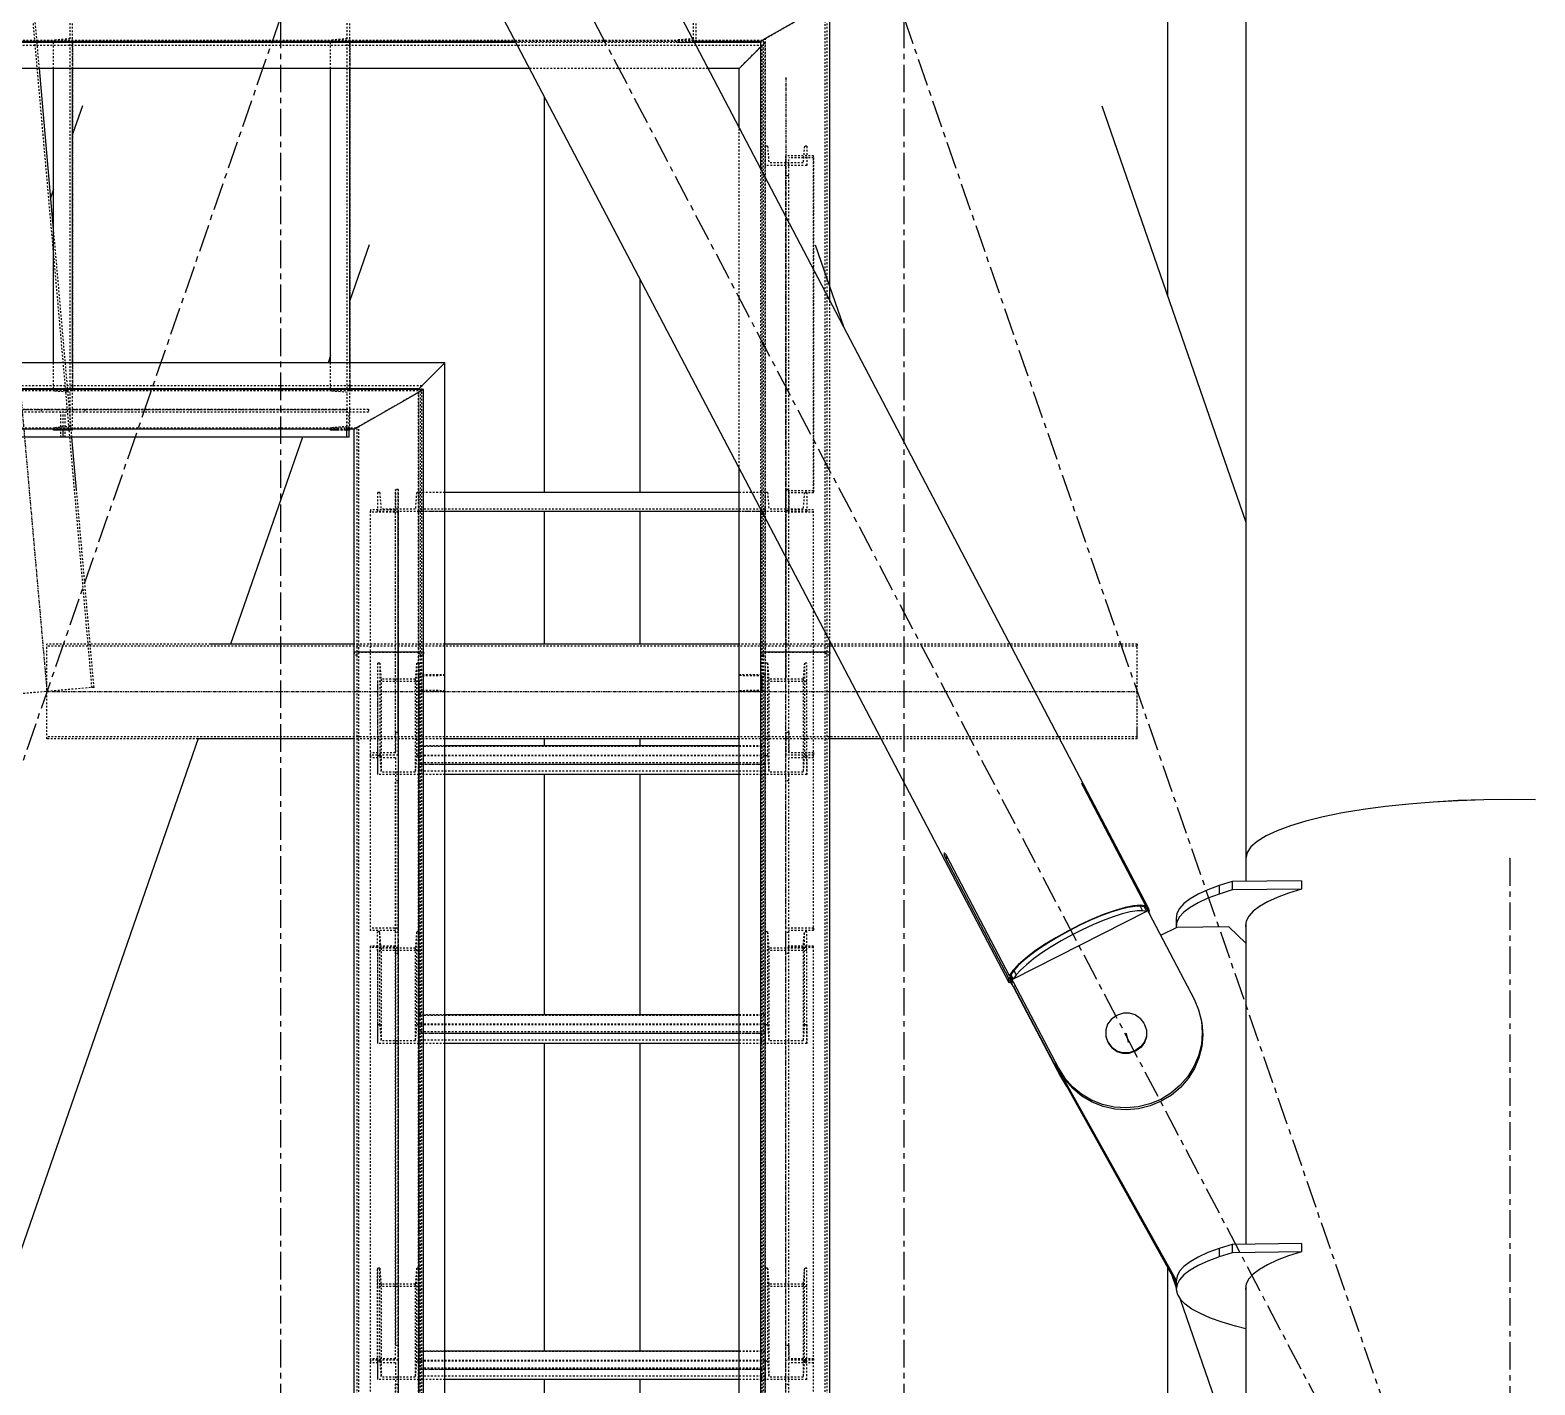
# Model space of a CAD drawing. Header units: millimetres. Extents: x 5143 to 30813, y 232 to 21408.
# Drawn here: x 11942.7 to 12377.2, y 19130.7 to 19522 of the extents above; entities that cross this region are included whole.
import ezdxf

# ---------------------------------------------------------------- set-up
doc = ezdxf.new("R2010")
doc.units = ezdxf.units.MM
doc.header["$LTSCALE"] = 0.25
for name, pattern in [('CENTER', [50.8, 31.75, -6.35, 6.35, -6.35]), ('XKITLINE00', [0]), ('XKITLINE02', [4, 2, -2]), ('XKITLINE03', [6, 3, -1, 1, -1])]:
    doc.linetypes.add(name, pattern=pattern)

msp = doc.modelspace()

# ---------------------------------------------------------------- linework, layer by layer
at = {"color": 8, "linetype": 'CENTER'}
for p, q in [((12015, 20197.81), (12015, 18543.85)), ((12195, 20197.81), (12195, 18543.85)), ((11840, 20030.97), (12370, 19020.27)), ((12015, 19525.62), (11840, 19020.27)), ((12195, 19525.62), (12370, 19020.27)), ((12370, 19282.77), (12370, 17654.86)), ((12259.23, 19232.18), (12259.8, 19229.73))]:
    msp.add_line(p, q, dxfattribs=at)
at = {"color": 8, "linetype": 'XKITLINE00'}
for p, q in [((12293.8, 19986.9), (12293.8, 19282.77)), ((12003.55, 19768.24), (12265.61, 19268.5)), ((11963.29, 19746.68), (12225.35, 19246.95)), ((12271.2, 19606.15), (12271.2, 19445.14)), ((12091.2, 19502.78), (12091.2, 19388.45)), ((11957.84, 19500.12), (11955.02, 19492)), ((12252.15, 19500.12), (12293.8, 19379.87)), ((11949.52, 19476.11), (11948.7, 19473.73)), ((12040.61, 19460.04), (12035.02, 19443.9)), ((12169.38, 19460.04), (12177.57, 19436.4)), ((12118.8, 19450.14), (12118.8, 19388.45)), ((12029.52, 19428.02), (12028.81, 19425.95)), ((12026.21, 19418.45), (12026.11, 19418.17)), ((12021.36, 19404.45), (12000.65, 19344.64)), ((12091.2, 19382.95), (12091.2, 19344.64)), ((12118.8, 19382.95), (12118.8, 19344.64)), ((11991.23, 19317.45), (11916.2, 19100.76)), ((12091.2, 19317.34), (12091.2, 19315.26)), ((12118.8, 19317.34), (12118.8, 19315.26)), ((12091.2, 19307.04), (12091.2, 19237.59)), ((12118.8, 19307.04), (12118.8, 19237.59)), ((12246.38, 19304.5), (12246.37, 19304.43)), ((12246.37, 19304.43), (12246.41, 19304.28)), ((12246.44, 19304.49), (12246.38, 19304.5)), ((12246.41, 19304.28), (12246.49, 19304.07)), ((12246.54, 19304.41), (12246.44, 19304.49)), ((12246.49, 19304.07), (12246.61, 19303.81)), ((12246.54, 19304.41), (12246.67, 19304.24)), ((12246.61, 19303.81), (12246.76, 19303.52)), ((12246.67, 19304.24), (12246.83, 19304.02)), ((12246.76, 19303.52), (12264.87, 19268.97)), ((12246.83, 19304.02), (12247, 19303.75)), ((12247.18, 19303.45), (12246.87, 19303.29)), ((12247, 19303.75), (12247.18, 19303.45)), ((12247.34, 19303.14), (12247.04, 19302.98)), ((12247.18, 19303.45), (12247.34, 19303.14)), ((12247.34, 19303.14), (12265.46, 19268.6)), ((12327.66, 19296.92), (12321.65, 19295.92)), ((12327.66, 19296.91), (12321.65, 19295.91)), ((12334.07, 19297.77), (12327.66, 19296.92)), ((12334.07, 19297.76), (12327.66, 19296.91)), ((12340.83, 19298.49), (12334.07, 19297.77)), ((12340.83, 19298.48), (12334.07, 19297.76)), ((12347.88, 19299.05), (12340.83, 19298.49)), ((12347.88, 19299.04), (12340.83, 19298.48)), ((12355.13, 19299.46), (12347.88, 19299.05)), ((12355.13, 19299.45), (12347.88, 19299.04)), ((12362.53, 19299.7), (12355.13, 19299.46)), ((12362.53, 19299.69), (12355.13, 19299.45)), ((12370, 19299.78), (12362.53, 19299.7)), ((12370, 19299.77), (12362.53, 19299.69)), ((12377.46, 19299.7), (12370, 19299.78)), ((12377.46, 19299.69), (12370, 19299.77)), ((12306.64, 19292.22), (12302.79, 19290.79)), ((12306.64, 19292.22), (12302.79, 19290.79)), ((12311.09, 19293.56), (12306.64, 19292.22)), ((12311.09, 19293.56), (12306.64, 19292.22)), ((12316.11, 19294.8), (12311.09, 19293.56)), ((12316.11, 19294.79), (12311.09, 19293.56)), ((12321.65, 19295.92), (12316.11, 19294.8)), ((12321.65, 19295.91), (12316.11, 19294.79)), ((12299.6, 19289.28), (12297.08, 19287.71)), ((12302.79, 19290.79), (12299.6, 19289.28)), ((12206.63, 19284.26), (12206.61, 19284.11)), ((12206.61, 19284.11), (12206.64, 19283.9)), ((12206.68, 19284.32), (12206.63, 19284.26)), ((12206.64, 19283.9), (12206.71, 19283.63)), ((12206.77, 19284.3), (12206.68, 19284.32)), ((12206.71, 19283.63), (12206.82, 19283.33)), ((12206.9, 19284.2), (12206.77, 19284.3)), ((12206.9, 19284.2), (12207.04, 19284.02)), ((12207.04, 19284.02), (12207.2, 19283.78)), ((12207.2, 19283.78), (12207.37, 19283.5)), ((12207.37, 19283.5), (12225.48, 19248.95)), ((12294.16, 19284.44), (12293.8, 19282.77)), ((12294.16, 19284.44), (12293.8, 19282.77)), ((12295.26, 19286.09), (12294.16, 19284.44)), ((12295.26, 19286.09), (12294.16, 19284.44)), ((12297.08, 19287.71), (12295.26, 19286.09)), ((12297.08, 19287.71), (12295.26, 19286.09)), ((12206.82, 19283.33), (12206.95, 19283.01)), ((12207.48, 19283.28), (12206.95, 19283.01)), ((12206.95, 19283.01), (12207.11, 19282.69)), ((12207.63, 19282.96), (12207.11, 19282.69)), ((12207.11, 19282.69), (12225.22, 19248.15)), ((12293.8, 19282.77), (12293.8, 19276.15)), ((12286.11, 19274.94), (12282.83, 19273.71)), ((12289.84, 19276.11), (12286.11, 19274.94)), ((12286.11, 19274.94), (12286.11, 19272.5)), ((12309.81, 19276.34), (12289.84, 19276.11)), ((12289.84, 19276.11), (12289.84, 19273.67)), ((12309.81, 19276.34), (12309.81, 19273.9)), ((12277.72, 19271.09), (12275.92, 19269.72)), ((12280.03, 19272.42), (12277.72, 19271.09)), ((12282.83, 19273.71), (12280.03, 19272.42)), ((12282.83, 19271.27), (12280.03, 19269.99)), ((12286.11, 19272.5), (12282.83, 19271.27)), ((12289.84, 19273.67), (12286.11, 19272.5)), ((12309.81, 19273.9), (12289.84, 19273.67)), ((12302.81, 19271.51), (12300, 19270.22)), ((12306.09, 19272.74), (12302.81, 19271.51)), ((12309.81, 19273.9), (12306.09, 19272.74)), ((12265.13, 19267.46), (12226.61, 19247.89)), ((12251.92, 19266.15), (12248.93, 19264.9)), ((12252.84, 19266.64), (12249.42, 19265.24)), ((12254.76, 19267.21), (12251.92, 19266.15)), ((12256.02, 19267.77), (12252.84, 19266.64)), ((12257.37, 19268.03), (12254.76, 19267.21)), ((12258.05, 19266.74), (12255.43, 19265.91)), ((12258.89, 19268.6), (12256.02, 19267.77)), ((12259.69, 19268.61), (12257.37, 19268.03)), ((12260.37, 19267.32), (12258.05, 19266.74)), ((12261.35, 19269.09), (12258.89, 19268.6)), ((12261.68, 19268.93), (12259.69, 19268.61)), ((12262.36, 19267.63), (12260.37, 19267.32)), ((12263.33, 19269.24), (12261.35, 19269.09)), ((12263.28, 19268.98), (12261.68, 19268.93)), ((12263.96, 19267.68), (12262.36, 19267.63)), ((12264.45, 19268.76), (12263.28, 19268.98)), ((12263.28, 19268.98), (12263.96, 19267.68)), ((12264.76, 19269.04), (12263.33, 19269.24)), ((12265.13, 19267.46), (12263.96, 19267.68)), ((12264.87, 19268.97), (12264.45, 19268.76)), ((12264.45, 19268.76), (12265.13, 19267.46)), ((12264.78, 19268.9), (12264.46, 19268.74)), ((12264.72, 19268.9), (12264.73, 19268.88)), ((12264.87, 19268.97), (12264.76, 19269.04)), ((12264.78, 19268.9), (12278.81, 19242.13)), ((12265.46, 19268.6), (12265.04, 19268.39)), ((12265.05, 19268.39), (12265.73, 19267.1)), ((12265.05, 19268.39), (12265.26, 19268.14)), ((12265.26, 19268.14), (12265.94, 19266.84)), ((12265.61, 19268.5), (12265.46, 19268.6)), ((12265.61, 19268.5), (12265.85, 19267.63)), ((12265.74, 19267.3), (12265.71, 19267.28)), ((12265.73, 19267.1), (12265.94, 19266.84)), ((12265.85, 19267.63), (12265.74, 19267.3)), ((12265.94, 19266.84), (12266.05, 19266.54)), ((12266.05, 19266.54), (12266.06, 19266.45)), ((12273.9, 19266.89), (12273.7, 19265.46)), ((12274.65, 19268.31), (12273.9, 19266.89)), ((12275.92, 19269.72), (12274.65, 19268.31)), ((12275.92, 19267.28), (12274.65, 19265.88)), ((12277.72, 19268.65), (12275.92, 19267.28)), ((12280.03, 19269.99), (12277.72, 19268.65)), ((12294.62, 19266.11), (12293.88, 19264.69)), ((12295.9, 19267.51), (12294.62, 19266.11)), ((12297.69, 19268.89), (12295.9, 19267.51)), ((12300, 19270.22), (12297.69, 19268.89)), ((12242.35, 19261.8), (12238.9, 19259.87)), ((12242.78, 19261.9), (12239.77, 19260.24)), ((12245.89, 19263.61), (12242.35, 19261.8)), ((12245.86, 19263.47), (12242.78, 19261.9)), ((12246.54, 19262.17), (12243.46, 19260.61)), ((12248.93, 19264.9), (12245.86, 19263.47)), ((12249.42, 19265.24), (12245.89, 19263.61)), ((12249.61, 19263.6), (12246.54, 19262.17)), ((12252.6, 19264.86), (12249.61, 19263.6)), ((12255.43, 19265.91), (12252.6, 19264.86)), ((12273.87, 19262.87), (12269.18, 19260.5)), ((12273.7, 19265.46), (12273.7, 19263.03)), ((12273.9, 19264.46), (12273.7, 19263.03)), ((12273.7, 19263.03), (12273.75, 19262.81)), ((12288.85, 19263.05), (12273.87, 19262.87)), ((12274.65, 19265.88), (12273.9, 19264.46)), ((12293.8, 19258.27), (12288.85, 19263.05)), ((12293.88, 19264.69), (12293.67, 19263.26)), ((12293.67, 19263.26), (12293.8, 19262.73)), ((12293.8, 19264.11), (12293.8, 19171.36)), ((12235.65, 19257.87), (12232.7, 19255.87)), ((12236.89, 19258.51), (12234.21, 19256.77)), ((12238.9, 19259.87), (12235.65, 19257.87)), ((12239.77, 19260.24), (12236.89, 19258.51)), ((12240.44, 19258.94), (12237.57, 19257.22)), ((12243.46, 19260.61), (12240.44, 19258.94)), ((12229.74, 19253.39), (12228.04, 19251.83)), ((12230.14, 19253.92), (12228.05, 19252.09)), ((12231.81, 19255.04), (12229.74, 19253.39)), ((12232.7, 19255.87), (12230.14, 19253.92)), ((12232.49, 19253.75), (12230.42, 19252.09)), ((12234.21, 19256.77), (12231.81, 19255.04)), ((12234.89, 19255.47), (12232.49, 19253.75)), ((12237.57, 19257.22), (12234.89, 19255.47)), ((12225.93, 19249.18), (12225.48, 19248.95)), ((12225.49, 19248.99), (12225.48, 19248.95)), ((12226.48, 19250.43), (12225.49, 19248.99)), ((12225.56, 19248.99), (12225.66, 19248.81)), ((12225.94, 19249.16), (12225.61, 19249)), ((12225.61, 19249), (12225.66, 19248.81)), ((12225.61, 19249), (12239.65, 19222.23)), ((12226.76, 19250.42), (12225.93, 19249.18)), ((12225.93, 19249.18), (12226.61, 19247.89)), ((12228.05, 19252.09), (12226.48, 19250.43)), ((12227.44, 19249.12), (12226.61, 19247.89)), ((12228.04, 19251.83), (12226.76, 19250.42)), ((12226.76, 19250.42), (12227.44, 19249.12)), ((12228.72, 19250.54), (12227.44, 19249.12)), ((12230.42, 19252.09), (12228.72, 19250.54)), ((12225.22, 19248.15), (12225.11, 19247.82)), ((12225.11, 19247.82), (12225.35, 19246.95)), ((12225.75, 19248.42), (12225.22, 19248.15)), ((12225.5, 19246.85), (12225.35, 19246.95)), ((12225.85, 19247.03), (12225.5, 19246.85)), ((12225.61, 19248.34), (12225.55, 19247.96)), ((12225.55, 19247.96), (12226.23, 19246.66)), ((12225.55, 19247.96), (12225.59, 19247.61)), ((12225.59, 19247.61), (12225.71, 19247.31)), ((12225.75, 19248.42), (12225.61, 19248.34)), ((12225.61, 19248.34), (12226.28, 19247.05)), ((12225.71, 19247.31), (12226.38, 19246.01)), ((12225.81, 19247), (12226.09, 19246.47)), ((12226.13, 19246.49), (12226.09, 19246.47)), ((12226.17, 19246.42), (12226.09, 19246.47)), ((12226.28, 19247.05), (12226.23, 19246.66)), ((12226.23, 19246.66), (12226.27, 19246.32)), ((12226.27, 19246.32), (12226.38, 19246.01)), ((12226.43, 19247.12), (12226.28, 19247.05)), ((12226.38, 19246.01), (12226.59, 19245.76)), ((12227.03, 19245.98), (12226.59, 19245.76)), ((12226.6, 19245.76), (12240.22, 19219.77)), ((12226.72, 19245.83), (12240.09, 19220.33)), ((12278.81, 19242.13), (12280.13, 19239.03)), ((12254.9, 19236.27), (12253.87, 19234.88)), ((12256.32, 19237.29), (12254.9, 19236.27)), ((12256.76, 19237.52), (12256.32, 19237.29)), ((12258.43, 19238.07), (12256.76, 19237.52)), ((12260.18, 19238.09), (12258.43, 19238.07)), ((12261.84, 19237.58), (12260.18, 19238.09)), ((12263.26, 19236.59), (12261.84, 19237.58)), ((12263.26, 19236.59), (12264.28, 19235.22)), ((12280.13, 19239.03), (12280.93, 19235.77)), ((12280.93, 19235.77), (12281.06, 19235.21)), ((12280.93, 19235.77), (12281.2, 19232.42)), ((12253.87, 19234.88), (12253.33, 19233.25)), ((12253.33, 19233.25), (12253.33, 19231.54)), ((12253.33, 19231.54), (12253.87, 19229.93)), ((12253.37, 19231.37), (12253.91, 19229.75)), ((12264.28, 19235.22), (12264.51, 19234.79)), ((12264.51, 19234.79), (12265.05, 19233.17)), ((12265.05, 19231.46), (12264.51, 19229.83)), ((12265.05, 19233.17), (12265.09, 19232.99)), ((12265.05, 19233.17), (12265.05, 19231.46)), ((12265.09, 19232.99), (12265.09, 19231.28)), ((12281.2, 19232.42), (12280.93, 19229.06)), ((12281.06, 19235.21), (12281.33, 19231.86)), ((12281.33, 19231.86), (12281.06, 19228.5)), ((12091.2, 19229.37), (12091.2, 19140.5)), ((12118.8, 19229.37), (12118.8, 19140.5)), ((12253.87, 19229.93), (12253.91, 19229.75)), ((12253.87, 19229.93), (12254.1, 19229.49)), ((12253.91, 19229.75), (12254.14, 19229.32)), ((12254.1, 19229.49), (12254.14, 19229.32)), ((12254.1, 19229.49), (12255.12, 19228.12)), ((12254.14, 19229.32), (12255.17, 19227.94)), ((12256.54, 19227.13), (12255.12, 19228.12)), ((12256.58, 19226.96), (12255.17, 19227.94)), ((12258.2, 19226.63), (12256.54, 19227.13)), ((12261.62, 19227.19), (12259.95, 19226.64)), ((12261.66, 19227.01), (12259.99, 19226.47)), ((12262.06, 19227.42), (12261.62, 19227.19)), ((12261.62, 19227.19), (12261.66, 19227.01)), ((12262.1, 19227.24), (12261.66, 19227.01)), ((12263.48, 19228.44), (12262.06, 19227.42)), ((12262.06, 19227.42), (12262.1, 19227.24)), ((12263.52, 19228.26), (12262.1, 19227.24)), ((12264.51, 19229.83), (12263.48, 19228.44)), ((12264.55, 19229.65), (12263.52, 19228.26)), ((12265.09, 19231.28), (12264.55, 19229.65)), ((12280.93, 19229.06), (12280.12, 19225.78)), ((12281.06, 19228.5), (12280.25, 19225.22)), ((12238.77, 19223.6), (12238.91, 19223.08)), ((12238.8, 19223.53), (12238.91, 19223.08)), ((12238.91, 19223.08), (12240.33, 19219.96)), ((12258.24, 19226.45), (12256.58, 19226.96)), ((12259.95, 19226.64), (12258.2, 19226.63)), ((12259.99, 19226.47), (12258.24, 19226.45)), ((12278.8, 19222.66), (12277, 19219.77)), ((12280.12, 19225.78), (12278.8, 19222.66)), ((12280.25, 19225.22), (12278.93, 19222.1)), ((12239.65, 19222.23), (12239.78, 19221.67)), ((12239.65, 19222.23), (12241.45, 19219.38)), ((12239.78, 19221.67), (12241.58, 19218.82)), ((12239.84, 19221.57), (12240.07, 19221.08)), ((12240.07, 19221.08), (12240.33, 19219.96)), ((12240.07, 19221.08), (12273.72, 19160.79)), ((12240.09, 19220.33), (12240.22, 19219.77)), ((12240.09, 19220.33), (12240.33, 19219.96)), ((12240.22, 19219.77), (12242.02, 19216.93)), ((12240.33, 19219.96), (12273.7, 19160.17)), ((12241.45, 19219.38), (12241.58, 19218.82)), ((12241.45, 19219.38), (12243.69, 19216.84)), ((12241.58, 19218.82), (12243.82, 19216.28)), ((12277, 19219.77), (12274.76, 19217.18)), ((12277.13, 19219.21), (12274.89, 19216.63)), ((12278.93, 19222.1), (12277.13, 19219.21)), ((12246.31, 19214.69), (12243.69, 19216.84)), ((12246.44, 19214.13), (12243.82, 19216.28)), ((12249.25, 19212.96), (12246.31, 19214.69)), ((12249.38, 19212.4), (12246.44, 19214.13)), ((12272.14, 19214.97), (12269.19, 19213.18)), ((12272.27, 19214.41), (12269.32, 19212.62)), ((12274.76, 19217.18), (12272.14, 19214.97)), ((12274.89, 19216.63), (12272.27, 19214.41)), ((12252.43, 19211.71), (12249.25, 19212.96)), ((12252.56, 19211.15), (12249.38, 19212.4)), ((12255.78, 19210.96), (12252.43, 19211.71)), ((12255.91, 19210.4), (12252.56, 19211.15)), ((12259.22, 19210.73), (12255.78, 19210.96)), ((12259.35, 19210.17), (12255.91, 19210.4)), ((12262.66, 19211.03), (12259.22, 19210.73)), ((12262.79, 19210.48), (12259.35, 19210.17)), ((12266.01, 19211.86), (12262.66, 19211.03)), ((12266.14, 19211.3), (12262.79, 19210.48)), ((12269.19, 19213.18), (12266.01, 19211.86)), ((12269.32, 19212.62), (12266.14, 19211.3)), ((12289.84, 19171.31), (12286.11, 19170.15)), ((12309.82, 19171.55), (12289.84, 19171.31)), ((12289.84, 19171.31), (12289.84, 19168.88)), ((12309.82, 19171.55), (12309.82, 19169.11)), ((12277.72, 19166.3), (12275.92, 19164.93)), ((12280.03, 19167.63), (12277.72, 19166.3)), ((12282.84, 19168.92), (12280.03, 19167.63)), ((12282.84, 19166.48), (12280.03, 19165.2)), ((12286.11, 19170.15), (12282.84, 19168.92)), ((12286.11, 19167.71), (12282.84, 19166.48)), ((12286.11, 19170.15), (12286.11, 19167.71)), ((12289.84, 19168.88), (12286.11, 19167.71)), ((12309.82, 19169.11), (12289.84, 19168.88)), ((12302.81, 19166.72), (12300, 19165.43)), ((12306.09, 19167.95), (12302.81, 19166.72)), ((12309.82, 19169.11), (12306.09, 19167.95)), ((12271.2, 19164.66), (12271.2, 19053.52)), ((12272.44, 19162.43), (12273.7, 19158.79)), ((12273.91, 19162.1), (12273.7, 19160.67)), ((12274.65, 19163.52), (12273.91, 19162.1)), ((12275.92, 19164.93), (12274.65, 19163.52)), ((12275.92, 19162.49), (12274.65, 19161.09)), ((12277.72, 19163.86), (12275.92, 19162.49)), ((12280.03, 19165.2), (12277.72, 19163.86)), ((12295.9, 19162.72), (12294.62, 19161.32)), ((12297.7, 19164.09), (12295.9, 19162.72)), ((12300, 19165.43), (12297.7, 19164.09)), ((12273.7, 19160.67), (12273.7, 19158.24)), ((12273.91, 19159.67), (12273.7, 19158.24)), ((12273.7, 19158.24), (12274.03, 19156.81)), ((12274.65, 19161.09), (12273.91, 19159.67)), ((12293.88, 19159.9), (12293.67, 19158.47)), ((12293.67, 19158.47), (12293.8, 19157.94)), ((12293.8, 19159.32), (12293.8, 19067.84)), ((12294.62, 19161.32), (12293.88, 19159.9)), ((12274.03, 19156.81), (12274.9, 19155.39)), ((12274.85, 19155.48), (12293.8, 19100.76)), ((12276.3, 19153.99), (12274.9, 19155.39)), ((12278.23, 19152.63), (12276.3, 19153.99)), ((12280.65, 19151.3), (12278.23, 19152.63)), ((12283.57, 19150.03), (12280.65, 19151.3)), ((12286.96, 19148.82), (12283.57, 19150.03)), ((12290.79, 19147.67), (12286.96, 19148.82)), ((12293.8, 19146.91), (12290.79, 19147.67)), ((12091.2, 19132.28), (12091.2, 19043.4)), ((12118.8, 19132.28), (12118.8, 19043.4))]:
    msp.add_line(p, q, dxfattribs=at)
at = {"color": 1, "linetype": 'XKITLINE03'}
for p, q in [((11901.48, 19853.43), (11947.6, 19330.99)), ((11955.02, 19518.43), (11955.02, 19518.43)), ((11955.02, 19518.43), (11955.02, 19418.45)), ((12035.02, 19518.43), (12035.02, 19518.43)), ((12035.02, 19518.43), (12035.02, 19418.45)), ((12135.02, 19518.45), (12135.02, 19518.45)), ((12160.99, 19508.21), (12160.99, 19335.15)), ((12160.99, 19388.96), (12160.99, 19485.7)), ((12154.99, 19482.95), (12154.99, 19482.95)), ((11955.02, 19418.45), (11955.02, 19418.45)), ((12035.02, 19418.45), (12035.02, 19418.45)), ((11872.27, 19412.45), (11952.27, 19412.45)), ((11952.27, 19412.45), (12034.19, 19412.45)), ((12049.01, 19382.8), (12049.01, 19312.59)), ((12055.01, 19382.95), (12055.01, 19382.95)), ((12154.99, 19382.95), (12055.01, 19382.95)), ((12154.99, 19382.95), (12154.99, 19382.95)), ((12160.99, 19312.59), (12160.99, 19382.8)), ((12049.02, 19347.97), (12049.01, 17639.73)), ((12055.01, 19333.86), (12055.01, 19307.04)), ((12154.99, 19307.04), (12154.99, 19333.86)), ((11947.6, 19330.99), (12262.39, 19330.99)), ((12055.02, 19330.99), (12055.02, 17630.24)), ((12154.97, 17630.24), (12154.97, 19330.99)), ((12049.01, 19312.59), (12049.01, 19262.68)), ((12154.99, 19309.92), (12055.01, 19309.92)), ((12160.99, 19262.68), (12160.99, 19312.59)), ((12049.01, 19257.04), (12049.01, 19137.83)), ((12055.01, 19256.19), (12055.01, 19229.37)), ((12154.99, 19229.37), (12154.99, 19256.19)), ((12160.99, 19137.83), (12160.99, 19257.04)), ((12154.99, 19232.25), (12055.01, 19232.25)), ((12055.01, 19159.1), (12055.01, 19132.28)), ((12154.99, 19132.28), (12154.99, 19159.1)), ((12049.01, 19137.83), (12049.01, 19068.5)), ((12160.99, 19068.5), (12160.99, 19137.83)), ((12154.99, 19135.16), (12055.01, 19135.16))]:
    msp.add_line(p, q, dxfattribs=at)
at = {"color": 3, "linetype": 'XKITLINE02'}
for p, q in [((11960.6, 19332.14), (11914.48, 19854.57)), ((11944.73, 19518.72), (11943.52, 19532.43)), ((11954.32, 19519.49), (11954.32, 19529.37)), ((11955.02, 19518.43), (11955.02, 19530.15)), ((12034.32, 19519.49), (12034.32, 19529.37)), ((12035.02, 19518.43), (12035.02, 19530.16)), ((12134.32, 19519.51), (12134.32, 19529.39)), ((12135.02, 19518.45), (12135.02, 19530.16)), ((12171.78, 19529.08), (12156.28, 19520.22)), ((12172.31, 19342.25), (12172.31, 19529.38)), ((12172.84, 19341.44), (12172.84, 19529.68)), ((12154.21, 19519.04), (11844.4, 19519.01)), ((11945.41, 19510.95), (11944.75, 19518.45)), ((11954.32, 19519.49), (11949.52, 19519.11)), ((11954.32, 19519.49), (11949.52, 19519.11)), ((11949.52, 19519.11), (11949.52, 19519.11)), ((11949.52, 19518.43), (11949.52, 19519.11)), ((11955.02, 19518.45), (11949.52, 19518.45)), ((11955.02, 19518.43), (11949.52, 19518.43)), ((11955.02, 19518.43), (11949.52, 19518.43)), ((11949.52, 19510.95), (11949.52, 19518.43)), ((11954.32, 19418.45), (11954.32, 19518.43)), ((11955.02, 19510.95), (11955.02, 19518.43)), ((12034.32, 19519.49), (12029.52, 19519.11)), ((12034.32, 19519.49), (12029.52, 19519.11)), ((12029.52, 19519.11), (12029.52, 19519.11)), ((12029.52, 19518.43), (12029.52, 19519.11)), ((12035.02, 19518.45), (12029.52, 19518.45)), ((12035.02, 19518.43), (12029.52, 19518.43)), ((12035.02, 19518.43), (12029.52, 19518.43)), ((12029.52, 19510.95), (12029.52, 19518.43)), ((12034.32, 19418.45), (12034.32, 19518.43)), ((12035.02, 19510.95), (12035.02, 19518.43)), ((12134.39, 19518.73), (12082.83, 19518.73)), ((12135.02, 19518.45), (12082.98, 19518.45)), ((12134.32, 19519.51), (12129.52, 19519.13)), ((12134.32, 19519.51), (12129.52, 19519.13)), ((12129.52, 19518.45), (12129.52, 19519.13)), ((12135.02, 19518.45), (12129.52, 19518.45)), ((12134.54, 19518.45), (12129.52, 19518.45)), ((12147.47, 19510.95), (12154.97, 19518.45)), ((12156.28, 19520.22), (12153.69, 19518.74)), ((12153.69, 19517.17), (12154.97, 19518.45)), ((12154.97, 19518.45), (12153.69, 19518.45)), ((12156.28, 19520.22), (12154.21, 19519.04)), ((12154.54, 19341.44), (12154.54, 19519.22)), ((12154.97, 19330.99), (12154.97, 19518.45)), ((12155.07, 19342.25), (12155.07, 19519.53)), ((12156.28, 19520.22), (12156.02, 19520.07)), ((12154.12, 19517.6), (11842.95, 19517.6)), ((12154.12, 19330.99), (12154.12, 19517.6)), ((12138.47, 19510.95), (12086.91, 19510.95)), ((12147.47, 19330.99), (12147.47, 19493.8)), ((12154.99, 19488.45), (12154.99, 19482.95)), ((12155.67, 19488.45), (12154.99, 19488.45)), ((12154.99, 19488.45), (12154.99, 19482.95)), ((12155.67, 19488.45), (12156.05, 19483.65)), ((12155.67, 19488.45), (12156.05, 19483.65)), ((12166.31, 19488.45), (12165.93, 19483.65)), ((12166.31, 19488.45), (12165.93, 19483.65)), ((12166.99, 19488.45), (12166.31, 19488.45)), ((12166.99, 19488.45), (12166.99, 19482.95)), ((12166.99, 19488.45), (12166.99, 19482.95)), ((12165.93, 19483.65), (12156.05, 19483.65)), ((12160.99, 19383.14), (12160.99, 19485.7)), ((12168.99, 19485.7), (12160.99, 19485.7)), ((12161.79, 19383.14), (12161.79, 19485.12)), ((12168.99, 19485.12), (12161.79, 19485.12)), ((12168.99, 19388.38), (12168.99, 19485.7)), ((12168.99, 19485.12), (12168.99, 19388.38)), ((12153.69, 19383.6), (12153.69, 19481.93)), ((12166.99, 19482.95), (12154.99, 19482.95)), ((12161.79, 19479.88), (12160.99, 19479.88)), ((11954.81, 19404.45), (11949.52, 19464.4)), ((12173.69, 19342.36), (12173.69, 19443.79)), ((11949.52, 19418.45), (11949.52, 19425.95)), ((11955.02, 19418.45), (11955.02, 19425.95)), ((12029.52, 19418.45), (12029.52, 19425.95)), ((12035.02, 19418.45), (12035.02, 19425.95)), ((12055.87, 19419.3), (11744.65, 19419.3)), ((11955.02, 19418.45), (11949.52, 19418.45)), ((11955.02, 19418.45), (11949.52, 19418.45)), ((11955.02, 19418.45), (11949.52, 19418.45)), ((12035.02, 19418.45), (12029.52, 19418.45)), ((12035.02, 19418.45), (12029.52, 19418.45)), ((12035.02, 19418.45), (12029.52, 19418.45)), ((12055.87, 19330.99), (12055.87, 19419.3)), ((12055.79, 19417.87), (11743.23, 19417.87)), ((11949.52, 19417.77), (11949.52, 19418.17)), ((11954.32, 19417.39), (11949.52, 19417.77)), ((11954.32, 19417.39), (11949.52, 19417.77)), ((11954.32, 19407.51), (11954.32, 19417.39)), ((11955.02, 19406.74), (11955.02, 19418.17)), ((12029.52, 19417.77), (12029.52, 19418.17)), ((12034.32, 19417.39), (12029.52, 19417.77)), ((12034.32, 19417.39), (12029.52, 19417.77)), ((12034.32, 19407.51), (12034.32, 19417.39)), ((12035.02, 19406.74), (12035.02, 19418.17)), ((12054.4, 19417.07), (12038.9, 19408.22)), ((12056.31, 19418.17), (12053.72, 19416.68)), ((12055.32, 19417.6), (12054.4, 19417.07)), ((12054.93, 19342.25), (12054.93, 19417.38)), ((12055.02, 19330.99), (12055.02, 19418.17)), ((12055.46, 19341.44), (12055.46, 19417.68)), ((11952.27, 19412.45), (11865.96, 19412.45)), ((11951.64, 19411.65), (11865.96, 19411.65)), ((11945.96, 19412.45), (11945.96, 19411.65)), ((11951.64, 19404.45), (11951.64, 19411.65)), ((11952.27, 19406.45), (11952.27, 19412.45)), ((12040.45, 19412.45), (11952.27, 19412.45)), ((11952.27, 19406.45), (11952.27, 19412.45)), ((12040.45, 19411.65), (11952.9, 19411.65)), ((11952.9, 19404.45), (11952.9, 19411.65)), ((11958.53, 19412.45), (11958.53, 19411.65)), ((12034.19, 19407.51), (12034.19, 19412.45)), ((12034.82, 19407.26), (12034.82, 19411.65)), ((12040.45, 19412.45), (12040.45, 19411.65)), ((12036.83, 19407.04), (11732.4, 19407.04)), ((11954.32, 19407.51), (11949.52, 19407.13)), ((11954.32, 19407.51), (11949.52, 19407.13)), ((11949.52, 19406.45), (11949.52, 19407.13)), ((11955.02, 19406.45), (11949.52, 19406.45)), ((12034.32, 19407.51), (12029.52, 19407.13)), ((12034.32, 19407.51), (12029.52, 19407.13)), ((12029.52, 19406.45), (12029.52, 19407.13)), ((12035.02, 19406.45), (12029.52, 19406.45)), ((12034.82, 19406.74), (12032.01, 19406.74)), ((12034.82, 19406.45), (12032.01, 19406.45)), ((12038.9, 19408.22), (12036.31, 19406.74)), ((12037.68, 19407.52), (12036.31, 19406.74)), ((12038.9, 19408.22), (12036.83, 19407.04)), ((12037.16, 19341.44), (12037.16, 19407.22)), ((12037.69, 19342.25), (12037.69, 19407.53)), ((12038.9, 19408.22), (12038.64, 19408.07)), ((12034.82, 19404.45), (12034.19, 19404.45)), ((11961.19, 19332.19), (11956.16, 19389.16)), ((12043.69, 19388.45), (12043.01, 19388.45)), ((12043.01, 19388.45), (12043.01, 19382.95)), ((12043.01, 19388.45), (12043.01, 19382.95)), ((12043.69, 19388.45), (12044.07, 19383.65)), ((12043.69, 19388.45), (12044.07, 19383.65)), ((12049.01, 19389.31), (12048.21, 19389.31)), ((12048.21, 19389.31), (12048.21, 19383.45)), ((12048.21, 19319.1), (12048.21, 19389.31)), ((12049.01, 19389.31), (12049.01, 19382.8)), ((12049.01, 19319.1), (12049.01, 19389.31)), ((12054.33, 19388.45), (12053.95, 19383.65)), ((12054.33, 19388.45), (12053.95, 19383.65)), ((12055.01, 19388.45), (12054.33, 19388.45)), ((12055.01, 19388.45), (12055.01, 19382.95)), ((12055.01, 19388.45), (12055.01, 19382.95)), ((12062.52, 19388.45), (12055.01, 19388.45)), ((12055.01, 19382.95), (12055.01, 19388.45)), ((12154.99, 19388.45), (12147.47, 19388.45)), ((12154.99, 19388.45), (12154.99, 19382.95)), ((12155.67, 19388.45), (12154.99, 19388.45)), ((12154.99, 19388.45), (12154.99, 19382.95)), ((12154.99, 19382.95), (12154.99, 19388.45)), ((12155.67, 19388.45), (12156.05, 19383.65)), ((12155.67, 19388.45), (12156.05, 19383.65)), ((12160.99, 19312.59), (12160.99, 19389.31)), ((12161.79, 19389.31), (12160.99, 19389.31)), ((12160.99, 19388.96), (12160.99, 19383.14)), ((12168.99, 19388.96), (12160.99, 19388.96)), ((12161.79, 19313.24), (12161.79, 19389.31)), ((12161.79, 19388.38), (12161.79, 19383.14)), ((12168.99, 19388.38), (12161.79, 19388.38)), ((12166.31, 19388.45), (12165.93, 19383.65)), ((12166.31, 19388.45), (12165.93, 19383.65)), ((12166.99, 19388.45), (12166.31, 19388.45)), ((12166.99, 19388.45), (12166.99, 19382.95)), ((12166.99, 19388.45), (12166.99, 19382.95)), ((12048.21, 19383.45), (12041.01, 19383.45)), ((12041.01, 19383.45), (12041.01, 19382.8)), ((12041.01, 19312.59), (12041.01, 19383.45)), ((12053.95, 19383.65), (12044.07, 19383.65)), ((12048.21, 19313.24), (12048.21, 19383.45)), ((12154.99, 19383.65), (12055.01, 19383.65)), ((12165.93, 19383.65), (12156.05, 19383.65)), ((12168.99, 19383.45), (12161.79, 19383.45)), ((12168.99, 19312.59), (12168.99, 19383.45)), ((12049.01, 19382.8), (12041.01, 19382.8)), ((12055.01, 19382.95), (12043.01, 19382.95)), ((12049.01, 19312.59), (12049.01, 19382.8)), ((12062.52, 19382.95), (12055.01, 19382.95)), ((12154.99, 19382.95), (12147.47, 19382.95)), ((12166.99, 19382.95), (12154.99, 19382.95)), ((12161.79, 19383.14), (12160.99, 19383.14)), ((12168.99, 19382.8), (12160.99, 19382.8)), ((11947.6, 19317.34), (11947.6, 19344.64)), ((11994.8, 19344.64), (11947.6, 19344.64)), ((12062.52, 19344.64), (12036.31, 19344.64)), ((12173.69, 19344.64), (12147.47, 19344.64)), ((12262.39, 19344.64), (12174.12, 19344.64)), ((12262.39, 19317.34), (12262.39, 19344.64)), ((12262.39, 19344.64), (12262.39, 19344.3)), ((12262.39, 19344.04), (11947.6, 19344.04)), ((12036.31, 19341.44), (12036.31, 19342.36)), ((12037.16, 19341.44), (12036.31, 19341.44)), ((12036.32, 19342.36), (12036.32, 19341.44)), ((12037.17, 19341.44), (12036.32, 19341.44)), ((12037.69, 19342.25), (12037.16, 19341.44)), ((12037.16, 17641.93), (12037.17, 19341.44)), ((12037.7, 19342.25), (12037.17, 19341.44)), ((12037.69, 17642.74), (12037.7, 19342.25)), ((12054.93, 19342.25), (12037.69, 19342.25)), ((12054.93, 19342.25), (12037.7, 19342.25)), ((12054.93, 19342.25), (12055.47, 19341.44)), ((12054.93, 17642.74), (12054.93, 19342.25)), ((12054.93, 19342.25), (12055.46, 19341.44)), ((12055.46, 17641.93), (12055.47, 19341.44)), ((12056.31, 19341.44), (12055.46, 19341.44)), ((12056.32, 19341.44), (12055.47, 19341.44)), ((12056.31, 19341.44), (12056.31, 19342.36)), ((12056.32, 19342.36), (12056.32, 19341.44)), ((12153.69, 19342.36), (12153.69, 19341.44)), ((12153.69, 19341.44), (12153.69, 19342.36)), ((12154.54, 19341.44), (12153.69, 19341.44)), ((12154.54, 19341.44), (12153.69, 19341.44)), ((12155.07, 19342.25), (12154.54, 19341.44)), ((12155.07, 19342.25), (12154.54, 19341.44)), ((12154.54, 17641.93), (12154.54, 19341.44)), ((12172.31, 19342.25), (12155.07, 19342.25)), ((12155.07, 17642.74), (12155.07, 19342.25)), ((12172.31, 19342.25), (12155.07, 19342.25)), ((12172.31, 19342.25), (12172.84, 19341.44)), ((12172.31, 17642.74), (12172.31, 19342.25)), ((12172.31, 19342.25), (12172.84, 19341.44)), ((12173.69, 19341.44), (12172.84, 19341.44)), ((12172.84, 17641.93), (12172.84, 19341.44)), ((12173.69, 19341.44), (12172.84, 19341.44)), ((12173.69, 19342.36), (12173.69, 19341.44)), ((12173.69, 19341.44), (12173.69, 19342.36)), ((12043.69, 19339.2), (12043.01, 19339.2)), ((12043.01, 19339.2), (12043.01, 19333.86)), ((12043.01, 19339.2), (12043.01, 19312.38)), ((12043.69, 19339.2), (12044.07, 19334.54)), ((12043.69, 19339.2), (12043.69, 19312.38)), ((12054.33, 19339.2), (12053.95, 19334.54)), ((12055.01, 19339.2), (12054.33, 19339.2)), ((12054.33, 19339.2), (12054.33, 19312.38)), ((12055.01, 19339.2), (12055.01, 19333.86)), ((12055.01, 19339.2), (12055.01, 19312.38)), ((12062.52, 19335.78), (12055.02, 19335.78)), ((12055.02, 19042.12), (12055.02, 19335.78)), ((12062.52, 17630.44), (12062.52, 19335.78)), ((12147.47, 17630.24), (12147.47, 19335.78)), ((12154.97, 19335.78), (12147.47, 19335.78)), ((12154.97, 17630.24), (12154.97, 19335.78)), ((12154.99, 19307.04), (12154.99, 19339.2)), ((12155.67, 19339.2), (12154.99, 19339.2)), ((12155.67, 19339.2), (12155.67, 19312.38)), ((12155.67, 19339.2), (12156.05, 19334.54)), ((12166.31, 19339.2), (12165.93, 19334.54)), ((12166.31, 19339.2), (12166.31, 19312.38)), ((12166.99, 19339.2), (12166.31, 19339.2)), ((12166.99, 19307.04), (12166.99, 19339.2)), ((12262.39, 19319.24), (12262.39, 19336.34)), ((11961.19, 19332.19), (11934, 19329.79)), ((11961.19, 19332.19), (11960.85, 19332.16)), ((12055.01, 19333.86), (12043.01, 19333.86)), ((12043.01, 19333.86), (12043.01, 19307.04)), ((12053.95, 19334.54), (12044.07, 19334.54)), ((12044.07, 19334.54), (12044.07, 19307.72)), ((12053.95, 19334.54), (12053.95, 19307.72)), ((12055.01, 19333.86), (12055.01, 19307.04)), ((12062.52, 19335.58), (12055.87, 19335.45)), ((12055.87, 19042.12), (12055.87, 19335.45)), ((12062.52, 19331.2), (12055.87, 19331.33)), ((12062.52, 19330.99), (12062.52, 19333.42)), ((12154.12, 19335.45), (12147.47, 19335.58)), ((12147.47, 19330.99), (12147.47, 19333.42)), ((12154.12, 19331.33), (12147.47, 19331.2)), ((12154.12, 17630.57), (12154.12, 19335.45)), ((12166.99, 19333.86), (12154.99, 19333.86)), ((12156.05, 19334.54), (12156.05, 19307.72)), ((12165.93, 19334.54), (12156.05, 19334.54)), ((12165.93, 19334.54), (12165.93, 19307.72)), ((12062.52, 19330.99), (12055.02, 19330.99)), ((12062.52, 19330.99), (12055.02, 19330.99)), ((12154.97, 19330.99), (12147.47, 19330.99)), ((12154.97, 19330.99), (12147.47, 19330.99)), ((12154.97, 19330.99), (12147.47, 19330.99)), ((12154.12, 19330.99), (12147.47, 19330.99)), ((12049.01, 19319.1), (12048.21, 19319.1)), ((12048.21, 19319.1), (12048.21, 19313.24)), ((12049.01, 19319.1), (12049.01, 19312.59)), ((12160.99, 19319.1), (12160.99, 19312.59)), ((12161.79, 19319.1), (12160.99, 19319.1)), ((12161.79, 19319.1), (12161.79, 19313.24)), ((12262.39, 19317.94), (12262.39, 19320.32)), ((12262.39, 19317.94), (11947.6, 19317.94)), ((11991.2, 19317.34), (11947.6, 19317.34)), ((12062.52, 19317.34), (12036.32, 19317.34)), ((12055.01, 19307.04), (12055.01, 19315.26)), ((12062.52, 19315.26), (12055.01, 19315.26)), ((12154.99, 19315.1), (12055.01, 19315.1)), ((12173.69, 19317.34), (12147.47, 19317.34)), ((12154.99, 19315.26), (12147.47, 19315.26)), ((12154.99, 19307.04), (12154.99, 19315.26)), ((12262.39, 19317.34), (12188.43, 19317.34)), ((12048.21, 19313.24), (12041.01, 19313.24)), ((12041.01, 19312.59), (12041.01, 19311.85)), ((12049.01, 19312.59), (12041.01, 19312.59)), ((12041.01, 19261.95), (12041.01, 19312.59)), ((12049.01, 19312.59), (12041.01, 19312.59)), ((12048.21, 19311.85), (12041.01, 19311.85)), ((12043.69, 19312.38), (12043.01, 19312.38)), ((12043.01, 19312.38), (12043.01, 19307.04)), ((12043.69, 19312.38), (12044.07, 19307.72)), ((12048.21, 19311.85), (12048.21, 19305.22)), ((12048.21, 19311.85), (12048.21, 19261.95)), ((12049.01, 19312.59), (12049.01, 19305.22)), ((12049.01, 19312.59), (12049.01, 19262.68)), ((12054.33, 19312.38), (12053.95, 19307.72)), ((12055.01, 19312.38), (12054.33, 19312.38)), ((12154.99, 19312.55), (12055.01, 19312.55)), ((12055.01, 19312.38), (12055.01, 19307.04)), ((12154.99, 19312.38), (12055.01, 19312.38)), ((12154.99, 19310.34), (12055.01, 19310.34)), ((12062.52, 19309.92), (12055.01, 19309.92)), ((12154.99, 19309.92), (12147.47, 19309.92)), ((12154.99, 19312.38), (12154.99, 19307.04)), ((12155.67, 19312.38), (12154.99, 19312.38)), ((12155.67, 19312.38), (12156.05, 19307.72)), ((12160.99, 19262.68), (12160.99, 19312.59)), ((12168.99, 19312.59), (12160.99, 19312.59)), ((12168.99, 19312.59), (12160.99, 19312.59)), ((12168.99, 19313.24), (12161.79, 19313.24)), ((12161.79, 19255.32), (12161.79, 19311.85)), ((12168.99, 19311.85), (12161.79, 19311.85)), ((12166.31, 19312.38), (12165.93, 19307.72)), ((12166.99, 19312.38), (12166.31, 19312.38)), ((12166.99, 19312.38), (12166.99, 19307.04)), ((12168.99, 19313.24), (12168.99, 19312.59)), ((12168.99, 19261.95), (12168.99, 19312.59)), ((12055.01, 19307.04), (12043.01, 19307.04)), ((12053.95, 19307.72), (12044.07, 19307.72)), ((12049.01, 19305.22), (12048.21, 19305.22)), ((12048.21, 19255.32), (12048.21, 19305.22)), ((12049.01, 19255.32), (12049.01, 19305.22)), ((12154.99, 19307.98), (12055.01, 19307.98)), ((12062.52, 19307.04), (12055.01, 19307.04)), ((12154.99, 19307.04), (12147.47, 19307.04)), ((12166.99, 19307.04), (12154.99, 19307.04)), ((12165.93, 19307.72), (12156.05, 19307.72)), ((12161.79, 19305.22), (12160.99, 19305.22)), ((12049.01, 19262.68), (12041.01, 19262.68)), ((12048.21, 19261.95), (12041.01, 19261.95)), ((12048.21, 19256.19), (12048.21, 19261.95)), ((12049.01, 19256.19), (12049.01, 19262.68)), ((12160.99, 19255.32), (12160.99, 19262.68)), ((12168.99, 19262.68), (12160.99, 19262.68)), ((12168.99, 19261.95), (12161.79, 19261.95)), ((12168.99, 19262.68), (12168.99, 19261.95)), ((12048.21, 19257.47), (12041.01, 19257.47)), ((12041.01, 19257.47), (12041.01, 19257.04)), ((12041.01, 19137.83), (12041.01, 19257.47)), ((12043.69, 19261.53), (12043.01, 19261.53)), ((12043.01, 19256.19), (12043.01, 19261.53)), ((12043.01, 19257.47), (12043.01, 19234.71)), ((12044.07, 19256.87), (12043.69, 19261.53)), ((12043.69, 19234.71), (12043.69, 19261.53)), ((12049.01, 19261.36), (12048.21, 19261.36)), ((12048.21, 19138.26), (12048.21, 19261.36)), ((12049.01, 19256.19), (12049.01, 19261.36)), ((12054.33, 19261.53), (12053.95, 19256.87)), ((12055.01, 19261.53), (12054.33, 19261.53)), ((12054.33, 19261.53), (12054.33, 19234.71)), ((12055.01, 19261.53), (12055.01, 19256.19)), ((12055.01, 19261.53), (12055.01, 19234.71)), ((12154.99, 19229.37), (12154.99, 19261.53)), ((12155.67, 19261.53), (12154.99, 19261.53)), ((12155.67, 19261.53), (12155.67, 19234.71)), ((12155.67, 19261.53), (12156.05, 19256.87)), ((12160.99, 19137.83), (12160.99, 19261.36)), ((12161.79, 19261.36), (12160.99, 19261.36)), ((12161.79, 19138.26), (12161.79, 19261.36)), ((12168.99, 19257.47), (12161.79, 19257.47)), ((12165.93, 19256.87), (12166.31, 19261.53)), ((12166.31, 19234.71), (12166.31, 19261.53)), ((12166.99, 19261.53), (12166.31, 19261.53)), ((12166.99, 19229.37), (12166.99, 19261.53)), ((12168.99, 19137.83), (12168.99, 19257.47)), ((12049.01, 19257.04), (12041.01, 19257.04)), ((12055.01, 19256.19), (12043.01, 19256.19)), ((12043.01, 19256.19), (12043.01, 19229.37)), ((12053.95, 19256.87), (12044.07, 19256.87)), ((12044.07, 19256.87), (12044.07, 19230.05)), ((12048.21, 19256.19), (12048.21, 19142.14)), ((12049.01, 19255.32), (12048.21, 19255.32)), ((12049.01, 19137.83), (12049.01, 19257.04)), ((12053.95, 19256.87), (12053.95, 19230.05)), ((12055.01, 19256.19), (12055.01, 19229.37)), ((12166.99, 19256.19), (12154.99, 19256.19)), ((12156.05, 19256.87), (12156.05, 19230.05)), ((12165.93, 19256.87), (12156.05, 19256.87)), ((12168.99, 19257.04), (12160.99, 19257.04)), ((12161.79, 19255.32), (12160.99, 19255.32)), ((12165.93, 19256.87), (12165.93, 19230.05)), ((12055.01, 19229.37), (12055.01, 19237.59)), ((12062.52, 19237.59), (12055.01, 19237.59)), ((12154.99, 19237.42), (12055.01, 19237.42)), ((12154.99, 19237.59), (12147.47, 19237.59)), ((12154.99, 19229.37), (12154.99, 19237.59)), ((12043.69, 19234.71), (12043.01, 19234.71)), ((12043.01, 19234.71), (12043.01, 19229.37)), ((12043.69, 19234.71), (12044.07, 19230.05)), ((12054.33, 19234.71), (12053.95, 19230.05)), ((12055.01, 19234.71), (12054.33, 19234.71)), ((12154.99, 19234.88), (12055.01, 19234.88)), ((12055.01, 19234.71), (12055.01, 19229.37)), ((12154.99, 19234.71), (12055.01, 19234.71)), ((12154.99, 19232.67), (12055.01, 19232.67)), ((12062.52, 19232.25), (12055.01, 19232.25)), ((12154.99, 19232.25), (12147.47, 19232.25)), ((12154.99, 19234.71), (12154.99, 19229.37)), ((12155.67, 19234.71), (12154.99, 19234.71)), ((12155.67, 19234.71), (12156.05, 19230.05)), ((12166.31, 19234.71), (12165.93, 19230.05)), ((12166.99, 19234.71), (12166.31, 19234.71)), ((12166.99, 19234.71), (12166.99, 19229.37)), ((12055.01, 19229.37), (12043.01, 19229.37)), ((12053.95, 19230.05), (12044.07, 19230.05)), ((12154.99, 19230.31), (12055.01, 19230.31)), ((12062.52, 19229.37), (12055.01, 19229.37)), ((12154.99, 19229.37), (12147.47, 19229.37)), ((12166.99, 19229.37), (12154.99, 19229.37)), ((12165.93, 19230.05), (12156.05, 19230.05)), ((12043.69, 19164.44), (12043.01, 19164.44)), ((12043.01, 19164.44), (12043.01, 19159.1)), ((12043.01, 19137.62), (12043.01, 19164.44)), ((12043.69, 19164.44), (12044.07, 19159.78)), ((12043.69, 19137.62), (12043.69, 19164.44)), ((12054.33, 19164.44), (12053.95, 19159.78)), ((12055.01, 19164.44), (12054.33, 19164.44)), ((12054.33, 19164.44), (12054.33, 19137.62)), ((12055.01, 19164.44), (12055.01, 19159.1)), ((12055.01, 19164.44), (12055.01, 19137.62)), ((12154.99, 19132.28), (12154.99, 19164.44)), ((12155.67, 19164.44), (12154.99, 19164.44)), ((12155.67, 19164.44), (12155.67, 19137.62)), ((12155.67, 19164.44), (12156.05, 19159.78)), ((12166.31, 19164.44), (12165.93, 19159.78)), ((12166.31, 19137.62), (12166.31, 19164.44)), ((12166.99, 19164.44), (12166.31, 19164.44)), ((12166.99, 19132.28), (12166.99, 19164.44)), ((12055.01, 19159.1), (12043.01, 19159.1)), ((12043.01, 19159.1), (12043.01, 19132.28)), ((12053.95, 19159.78), (12044.07, 19159.78)), ((12044.07, 19159.78), (12044.07, 19132.96)), ((12053.95, 19159.78), (12053.95, 19132.96)), ((12055.01, 19159.1), (12055.01, 19132.28)), ((12166.99, 19159.1), (12154.99, 19159.1)), ((12156.05, 19159.78), (12156.05, 19132.96)), ((12165.93, 19159.78), (12156.05, 19159.78)), ((12165.93, 19159.78), (12165.93, 19132.96)), ((12049.01, 19142.14), (12048.21, 19142.14)), ((12055.01, 19132.28), (12055.01, 19140.5)), ((12062.52, 19140.5), (12055.01, 19140.5)), ((12154.99, 19140.33), (12055.01, 19140.33)), ((12154.99, 19140.5), (12147.47, 19140.5)), ((12154.99, 19132.28), (12154.99, 19140.5)), ((12161.79, 19142.14), (12160.99, 19142.14)), ((12161.79, 19142.14), (12161.79, 19138.26)), ((12166.99, 19132.28), (12166.99, 19141.19)), ((12048.21, 19138.26), (12041.01, 19138.26)), ((12049.01, 19137.83), (12041.01, 19137.83)), ((12041.01, 19137.83), (12041.01, 19137.13)), ((12049.01, 19137.83), (12041.01, 19137.83)), ((12041.01, 19067.8), (12041.01, 19137.83)), ((12048.21, 19137.13), (12041.01, 19137.13)), ((12043.69, 19137.62), (12043.01, 19137.62)), ((12043.01, 19137.62), (12043.01, 19132.28)), ((12043.69, 19137.62), (12044.07, 19132.96)), ((12048.21, 19137.13), (12048.21, 19130.86)), ((12048.21, 19137.13), (12048.21, 19067.8)), ((12049.01, 19137.83), (12049.01, 19130.86)), ((12049.01, 19137.83), (12049.01, 19068.5)), ((12054.33, 19137.62), (12053.95, 19132.96)), ((12055.01, 19137.62), (12054.33, 19137.62)), ((12154.99, 19137.78), (12055.01, 19137.78)), ((12055.01, 19137.62), (12055.01, 19132.28)), ((12154.99, 19137.62), (12055.01, 19137.62)), ((12154.99, 19137.62), (12154.99, 19132.28)), ((12155.67, 19137.62), (12154.99, 19137.62)), ((12155.67, 19137.62), (12156.05, 19132.96)), ((12168.99, 19137.83), (12160.99, 19137.83)), ((12160.99, 19068.5), (12160.99, 19137.83)), ((12168.99, 19137.83), (12160.99, 19137.83)), ((12168.99, 19138.26), (12161.79, 19138.26)), ((12161.79, 19061.53), (12161.79, 19137.13)), ((12168.99, 19137.13), (12161.79, 19137.13)), ((12166.31, 19137.62), (12165.93, 19132.96)), ((12166.99, 19137.62), (12166.31, 19137.62)), ((12168.99, 19138.26), (12168.99, 19137.83)), ((12168.99, 19067.8), (12168.99, 19137.83)), ((12055.01, 19132.28), (12043.01, 19132.28)), ((12053.95, 19132.96), (12044.07, 19132.96)), ((12154.99, 19135.58), (12055.01, 19135.58)), ((12062.52, 19135.16), (12055.01, 19135.16)), ((12154.99, 19133.22), (12055.01, 19133.22)), ((12062.52, 19132.28), (12055.01, 19132.28)), ((12154.99, 19135.16), (12147.47, 19135.16)), ((12154.99, 19132.28), (12147.47, 19132.28)), ((12166.99, 19132.28), (12154.99, 19132.28)), ((12165.93, 19132.96), (12156.05, 19132.96)), ((12049.01, 19130.86), (12048.21, 19130.86)), ((12048.21, 19061.53), (12048.21, 19130.86)), ((12049.01, 19061.53), (12049.01, 19130.86)), ((12161.79, 19130.86), (12160.99, 19130.86))]:
    msp.add_line(p, q, dxfattribs=at)
at = {"color": 7, "linetype": 'XKITLINE00'}
for p, q in [((12171.1, 19528.68), (12156.28, 19520.22)), ((12173.69, 19443.79), (12173.69, 19530.17)), ((12082.83, 19518.73), (11916.2, 19518.72)), ((11949.52, 19518.45), (11916.2, 19518.45)), ((11944.75, 19518.45), (11944.73, 19518.72)), ((11949.52, 19518.43), (11949.52, 19518.72)), ((11949.52, 19518.43), (11949.52, 19518.43)), ((11955.02, 19518.43), (11949.52, 19518.43)), ((11955.02, 19518.43), (11955.02, 19518.72)), ((12029.52, 19518.45), (11955.02, 19518.45)), ((11955.02, 19518.43), (11955.02, 19518.43)), ((12029.52, 19518.43), (12029.52, 19518.73)), ((12029.52, 19518.43), (12029.52, 19518.43)), ((12035.02, 19518.43), (12029.52, 19518.43)), ((12035.02, 19518.43), (12035.02, 19518.73)), ((12082.98, 19518.45), (12035.02, 19518.45)), ((12035.02, 19518.43), (12035.02, 19518.43)), ((12153.69, 19518.74), (12134.39, 19518.73)), ((12135.02, 19518.45), (12134.54, 19518.45)), ((12135.02, 19518.45), (12135.02, 19518.73)), ((12153.69, 19518.45), (12135.02, 19518.45)), ((12135.02, 19518.45), (12135.02, 19518.45)), ((12156.28, 19520.22), (12153.69, 19518.74)), ((12153.69, 19481.93), (12153.69, 19518.74)), ((12147.47, 19510.95), (12153.69, 19517.17)), ((12147.47, 19510.95), (12153.69, 19517.17)), ((12086.91, 19510.95), (11916.2, 19510.95)), ((11949.52, 19464.4), (11945.41, 19510.95)), ((11949.52, 19425.95), (11949.52, 19510.95)), ((11955.02, 19425.95), (11955.02, 19510.95)), ((12029.52, 19425.95), (12029.52, 19510.95)), ((12035.02, 19425.95), (12035.02, 19510.95)), ((12147.47, 19510.95), (12138.47, 19510.95)), ((12147.47, 19493.8), (12147.47, 19510.95)), ((12062.52, 19425.95), (11916.2, 19425.95)), ((12055.02, 19418.45), (12062.52, 19425.95)), ((12055.02, 19418.45), (12062.52, 19425.95)), ((12062.52, 19333.42), (12062.52, 19425.95)), ((11949.52, 19418.45), (11916.2, 19418.45)), ((11955.02, 19418.45), (11949.52, 19418.45)), ((11949.52, 19418.17), (11949.52, 19418.45)), ((12029.52, 19418.45), (11955.02, 19418.45)), ((11955.02, 19418.17), (11955.02, 19418.45)), ((12035.02, 19418.45), (12029.52, 19418.45)), ((12029.52, 19418.17), (12029.52, 19418.45)), ((12055.02, 19418.45), (12035.02, 19418.45)), ((12035.02, 19418.17), (12035.02, 19418.45)), ((12055.02, 19418.17), (12055.02, 19418.45)), ((12056.31, 19418.17), (11916.2, 19418.17)), ((12053.72, 19416.68), (12038.9, 19408.22)), ((12056.31, 19418.17), (12053.72, 19416.68)), ((12056.31, 19342.36), (12056.31, 19418.17)), ((12032.01, 19406.74), (11916.2, 19406.74)), ((11949.52, 19406.45), (11949.52, 19406.74)), ((11955.02, 19406.45), (11949.52, 19406.45)), ((11952.27, 19404.45), (11952.27, 19406.45)), ((11952.27, 19404.45), (11952.27, 19406.45)), ((11955.02, 19406.45), (11955.02, 19406.74)), ((12029.52, 19406.45), (12029.52, 19406.74)), ((12032.01, 19406.45), (12029.52, 19406.45)), ((12034.19, 19404.45), (12034.19, 19407.51)), ((12034.82, 19404.45), (12034.82, 19407.26)), ((12036.31, 19406.74), (12034.82, 19406.74)), ((12035.02, 19406.45), (12034.82, 19406.45)), ((12035.02, 19406.45), (12035.02, 19406.74)), ((12038.9, 19408.22), (12036.31, 19406.74)), ((12036.31, 19342.36), (12036.31, 19406.74)), ((11952.27, 19404.45), (11916.2, 19404.45)), ((12034.82, 19404.45), (11952.27, 19404.45)), ((11956.16, 19389.16), (11954.81, 19404.45)), ((12147.47, 19333.42), (12147.47, 19395.46)), ((12147.47, 19388.45), (12062.52, 19388.45)), ((12153.69, 19342.36), (12153.69, 19383.6)), ((12147.47, 19382.95), (12062.52, 19382.95)), ((12036.31, 19344.64), (11994.8, 19344.64)), ((12147.47, 19344.64), (12062.52, 19344.64)), ((12173.69, 19342.36), (12173.69, 19345.46)), ((12174.12, 19344.64), (12173.69, 19344.64)), ((12036.31, 19043.1), (12036.32, 19342.36)), ((12056.31, 19342.36), (12036.31, 19342.36)), ((12056.32, 19342.36), (12036.32, 19342.36)), ((12056.31, 19043.1), (12056.32, 19342.36)), ((12173.69, 19342.36), (12153.69, 19342.36)), ((12153.69, 19043.1), (12153.69, 19342.36)), ((12173.69, 19342.36), (12153.69, 19342.36)), ((12173.69, 19043.1), (12173.69, 19342.36)), ((12062.52, 19043.1), (12062.52, 19333.42)), ((12147.47, 19043.1), (12147.47, 19333.42)), ((12036.32, 19317.34), (11991.2, 19317.34)), ((12147.47, 19317.34), (12062.52, 19317.34)), ((12147.47, 19315.26), (12062.52, 19315.26)), ((12188.43, 19317.34), (12173.69, 19317.34)), ((12147.47, 19309.92), (12062.52, 19309.92)), ((12147.47, 19307.04), (12062.52, 19307.04)), ((12147.47, 19237.59), (12062.52, 19237.59)), ((12147.47, 19232.25), (12062.52, 19232.25)), ((12147.47, 19229.37), (12062.52, 19229.37)), ((12147.47, 19140.5), (12062.52, 19140.5)), ((12147.47, 19135.16), (12062.52, 19135.16)), ((12147.47, 19132.28), (12062.52, 19132.28))]:
    msp.add_line(p, q, dxfattribs=at)
at = {"color": 1, "linetype": 'XKITLINE00'}
for centre in [(11955.02, 19518.43), (11955.02, 19518.43), (12035.02, 19518.43), (12035.02, 19518.43), (12135.02, 19518.45), (12160.99, 19508.21), (12160.99, 19485.7), (12154.99, 19482.95), (11955.02, 19418.45), (11955.02, 19418.45), (12035.02, 19418.45), (12035.02, 19418.45), (11952.27, 19412.45), (11952.27, 19412.45), (12034.19, 19412.45), (12160.99, 19388.96), (12049.01, 19382.8), (12055.01, 19382.95), (12055.01, 19382.95), (12154.99, 19382.95), (12154.99, 19382.95), (12160.99, 19382.8), (12049.02, 19347.97), (12055.01, 19333.86), (12154.99, 19333.86), (12160.99, 19335.15), (11947.6, 19330.99), (11947.6, 19330.99), (12055.02, 19330.99), (12154.97, 19330.99), (12262.39, 19330.99), (12049.01, 19312.59), (12049.01, 19312.59), (12055.01, 19309.92), (12154.99, 19309.92), (12160.99, 19312.59), (12160.99, 19312.59), (12055.01, 19307.04), (12154.99, 19307.04), (12049.01, 19262.68), (12160.99, 19262.68), (12049.01, 19257.04), (12055.01, 19256.19), (12154.99, 19256.19), (12160.99, 19257.04), (12055.01, 19232.25), (12154.99, 19232.25), (12055.01, 19229.37), (12154.99, 19229.37), (12055.01, 19159.1), (12154.99, 19159.1), (12049.01, 19137.83), (12049.01, 19137.83), (12160.99, 19137.83), (12160.99, 19137.83), (12055.01, 19135.16), (12055.01, 19132.28), (12154.99, 19135.16), (12154.99, 19132.28)]:
    msp.add_circle(centre, 0.05, dxfattribs=at)
at = {"color": 8, "linetype": 'XKITLINE00'}
for centre in [(12370, 19282.77), (12259.23, 19232.18), (12259.8, 19229.73)]:
    msp.add_circle(centre, 0.05, dxfattribs=at)

doc.saveas('drawing.dxf')
